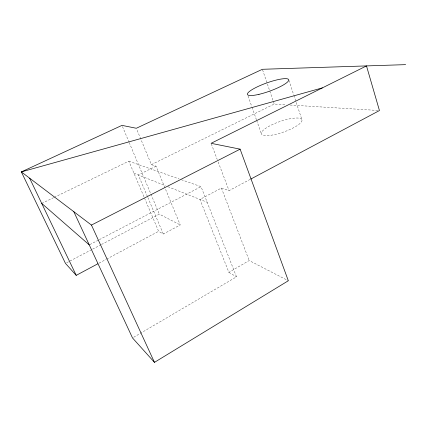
<?xml version="1.0" encoding="UTF-8"?>
<svg xmlns="http://www.w3.org/2000/svg" width="427" height="427" viewBox="0 0 427 427"><rect width="100%" height="100%" fill="white"/><g stroke="black" fill="none" stroke-linecap="round" stroke-linejoin="round"><path stroke-width="0.32" stroke-dasharray="2.13 1.6" d="M133.667 337.282L236.51 276.829L201.026 186.652L181.56 179.788M250.211 179.367L229.064 190.629L221.416 188.067L199.943 199.414L228.883 272.373L249.192 260.545L288.326 280.752M54.256 197.338L128.826 161.187L158.636 231.311L163.317 234.049L180.253 224.949L156.026 166.188L151.382 164.635L136.565 128.869M99.016 263.171L106.029 259.419M106.617 259.109L158.636 231.311M66.644 262.765L92.035 249.448M92.622 249.138L100.889 244.804M101.477 244.495L159.335 214.146L180.253 224.949M89.846 244.586L98.717 239.963M99.31 239.659L201.026 186.652M156.026 166.188L138.311 174.963L147.593 196.89M151.382 164.635L274.225 104.049L286.138 104.786M41.729 203.412L53.658 197.632M290.109 105.031L378.125 110.47M128.826 161.187L179.052 178.902M133.95 173.234L165.43 185.724M167.896 186.7L207.175 202.286M228.883 272.373L236.51 276.829M147.849 197.504L163.317 234.049M122.49 126.6L128.933 141.908M129.189 142.522L159.335 214.146M221.416 188.067L249.192 260.545M211.328 143.936L217.242 159.501M218.186 161.993L229.064 190.629M248.06 96.043L251.807 106.659M252.031 107.284L256.435 119.773M256.659 120.398L261.281 133.512M262.578 69.911L274.225 104.049M288.93 80.367L293.68 94.762M293.888 95.386L301.948 119.79A21.483 5.572 -19.2 0 1 272.997 134.921A21.483 5.572 -19.2 0 1 270.003 125.751A21.483 5.572 -19.2 0 1 301.948 119.79"/><path stroke-width="0.64" d="M73.818 211.691L132.519 337.954L154.457 362.358L288.326 280.752L240.123 149.156L211.093 143.312L366.489 65.913L379.448 110.55L250.798 179.057M405.65 64.642L262.365 69.291L136.314 128.265L121.978 125.378L21.35 171.905L65.464 263.384L76.225 275.351L97.847 263.795M322.374 87.882L21.35 171.905L91.453 225.066L240.123 149.156M41.729 203.412L89.254 244.895M29.623 178.182L76.225 275.351M91.453 225.066L154.457 362.358M258.933 94.356A21.91 4.355 -19.7 0 0 288.721 79.742A21.91 4.355 -19.7 0 0 256.595 87.177A21.91 4.355 -19.7 0 0 258.933 94.356"/></g></svg>
